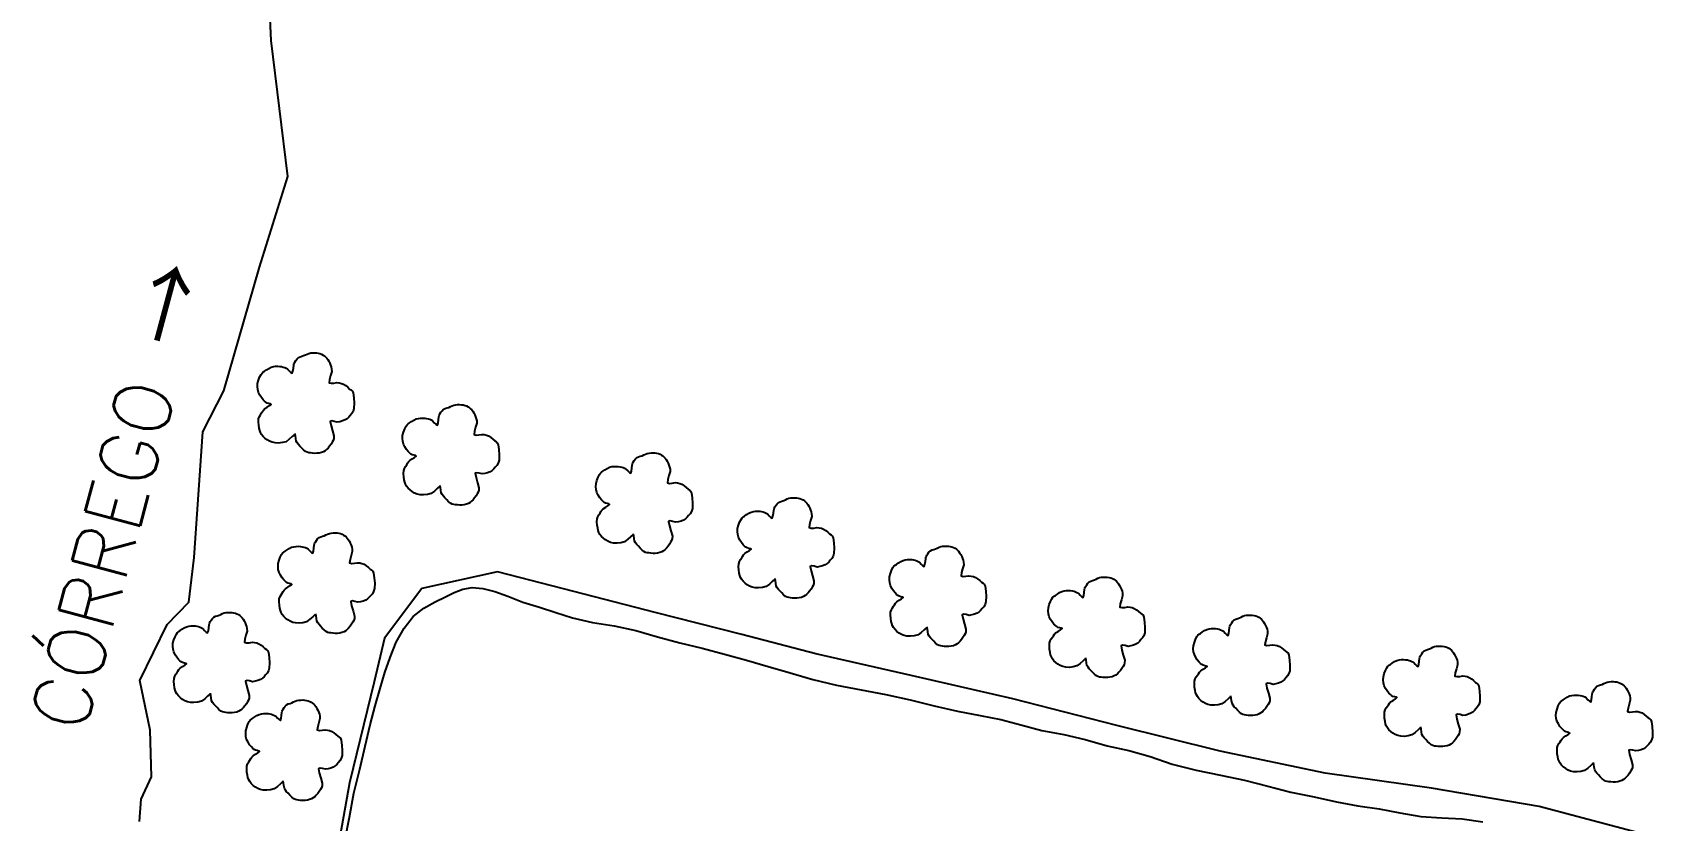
# Model space of a CAD drawing. Extents: x 744412 to 747562, y 7826855 to 7831310.
# Drawn here: x 745282 to 745839, y 7830030 to 7830301 of the extents above; entities that cross this region are included whole.
import ezdxf

# ---------------------------------------------------------------- set-up
doc = ezdxf.new("R2010")
doc.units = 0
doc.header["$MEASUREMENT"] = 0
doc.linetypes.add('CONTINUO', pattern=[0])
for name, color, linetype in [('0114001002', 1, 'Continuous'), ('0114001002001', 5, 'Continuous'), ('CÓRREGO', 5, 'Continuous'), ('TXT_DIVERSOS', 7, 'Continuous')]:
    doc.layers.add(name, color=color, linetype=linetype)
doc.layers.add('VEGETAÇÃO', color=3, linetype='Continuous', lineweight=25)
doc.styles.add('Simplex', font='simplex.shx')

msp = doc.modelspace()

# ---------------------------------------------------------------- linework, layer by layer
at = {"layer": '0114001002'}
msp.add_lwpolyline([(745837.61, 7830024.98), (745800.04, 7830034.9), (745763.07, 7830041.24), (745726.48, 7830046.44), (745690.33, 7830053.96), (745654.86, 7830062.77), (745619.08, 7830071.95), (745584.19, 7830079.95), (745551.42, 7830087.41), (745526.01, 7830094.08), (745496.18, 7830101.63), (745468.19, 7830108.8), (745441.99, 7830115.57), (745415.96, 7830109.82), (745403.09, 7830092.75), (745399.55, 7830077.74), (745391.09, 7830043.05), (745385.02, 7830009.06)], dxfattribs=at)
at = {"layer": '0114001002001'}
msp.add_lwpolyline([(745389.46, 7830023.17), (745391.09, 7830031.31), (745392.58, 7830039.54), (745394.67, 7830047.72), (745396.52, 7830055.7), (745398.15, 7830063.05), (745399.87, 7830069.6), (745401.66, 7830075.51), (745403.26, 7830080.98), (745405.03, 7830086.21), (745407.19, 7830091.38), (745409.91, 7830096.29), (745413, 7830100.2), (745416.61, 7830103.09), (745420.49, 7830105.25), (745424.09, 7830107.05), (745427.07, 7830108.48), (745430.06, 7830109.61), (745433.25, 7830110.18), (745436.92, 7830109.82), (745441.05, 7830108.86), (745445.56, 7830107.21), (745450.73, 7830105.21), (745456.41, 7830103.42), (745461.97, 7830101.62), (745467.78, 7830099.8), (745474.57, 7830098.21), (745482.06, 7830097), (745489.53, 7830095.39), (745496.95, 7830093.28), (745504.65, 7830091.25), (745512.37, 7830089.33), (745520.03, 7830087.31), (745527.59, 7830085.19), (745535.02, 7830083.02), (745542.53, 7830080.83), (745550.4, 7830078.59), (745558.53, 7830076.6), (745566.98, 7830075.06), (745575.41, 7830073.45), (745583.8, 7830071.55), (745592.12, 7830069.58), (745600.14, 7830067.7), (745607.86, 7830066.25), (745615.02, 7830064.9), (745621.89, 7830062.96), (745629.13, 7830061.1), (745636.62, 7830059.74), (745644.01, 7830057.98), (745651.52, 7830055.83), (745658.93, 7830054.16), (745666.27, 7830052.14), (745673.92, 7830049.54), (745682.08, 7830047.43), (745690.44, 7830045.71), (745698.72, 7830044.01), (745706.75, 7830041.92), (745714.7, 7830039.84), (745722.65, 7830038.23), (745730.32, 7830036.51), (745737.74, 7830035.12), (745744.99, 7830034.09), (745752.19, 7830032.78), (745759.36, 7830031.55), (745766.52, 7830031.05), (745773.58, 7830030.75), (745780.7, 7830029.66)], dxfattribs=at)
at = {"layer": 'CÓRREGO', "color": 5}
msp.add_lwpolyline([(745318.9, 7830029.76), (745319.47, 7830037.41), (745323.04, 7830045.18), (745322.56, 7830061.15), (745319.01, 7830078.3), (745328.48, 7830097.55), (745335.91, 7830105.14), (745337.66, 7830120.56), (745340.67, 7830163.77), (745347.89, 7830177.82), (745360.2, 7830220.32), (745369.86, 7830251.54), (745364.21, 7830298.22), (745362.59, 7830333.56)], dxfattribs=at)
at = {"layer": 'VEGETAÇÃO', "color": 94, "linetype": 'CONTINUO'}
for points in [[(745372.27, 7830162.85), (745371.41, 7830162.07), (745370.41, 7830161.17), (745369.28, 7830160.34), (745368.02, 7830160), (745366.73, 7830159.86), (745365.49, 7830159.9), (745364.49, 7830160.12), (745363.59, 7830160.48), (745362.79, 7830160.96), (745362.05, 7830161.52), (745361.4, 7830162.15), (745360.87, 7830162.84), (745360.51, 7830163.49), (745360.25, 7830164.2), (745360.08, 7830165), (745359.91, 7830166.05), (745359.83, 7830167.14), (745359.87, 7830168.18), (745360.13, 7830168.95), (745360.49, 7830169.62), (745360.9, 7830170.2), (745361.21, 7830170.73), (745361.56, 7830171.22), (745361.99, 7830171.69), (745362.83, 7830172.23), (745363.61, 7830172.74), (745364.17, 7830173.17), (745363.93, 7830173.34), (745363.42, 7830173.47), (745362.78, 7830173.61), (745362.34, 7830173.87), (745361.89, 7830174.24), (745361.42, 7830174.74), (745360.83, 7830175.48), (745360.27, 7830176.33), (745359.8, 7830177.28), (745359.55, 7830178.25), (745359.45, 7830179.26), (745359.51, 7830180.3), (745359.81, 7830181.44), (745360.21, 7830182.52), (745360.68, 7830183.45), (745361.03, 7830183.94), (745361.42, 7830184.29), (745361.9, 7830184.58), (745362.57, 7830185.07), (745363.33, 7830185.54), (745364.12, 7830185.94), (745364.92, 7830186.14), (745365.71, 7830186.24), (745366.46, 7830186.25), (745367.13, 7830186.22), (745367.76, 7830186.13), (745368.33, 7830185.99), (745368.84, 7830185.82), (745369.33, 7830185.6), (745369.81, 7830185.3), (745370.4, 7830184.66), (745370.95, 7830184.12), (745371.43, 7830183.86), (745371.67, 7830184.6), (745371.82, 7830185.59), (745371.92, 7830186.62), (745372.02, 7830187.07), (745372.15, 7830187.41), (745372.33, 7830187.72), (745372.65, 7830188.25), (745373.06, 7830188.78), (745373.54, 7830189.26), (745374.11, 7830189.53), (745374.71, 7830189.73), (745375.34, 7830189.92), (745375.92, 7830190.2), (745376.5, 7830190.47), (745377.1, 7830190.7), (745377.75, 7830190.82), (745378.41, 7830190.88), (745379.08, 7830190.88), (745379.73, 7830190.84), (745380.35, 7830190.76), (745380.95, 7830190.61), (745381.5, 7830190.4), (745382, 7830190.13), (745382.47, 7830189.81), (745382.88, 7830189.46), (745383.25, 7830189.06), (745383.6, 7830188.59), (745383.97, 7830188), (745384.3, 7830187.34), (745384.59, 7830186.64), (745384.82, 7830186.01), (745384.95, 7830185.31), (745384.97, 7830184.47), (745384.57, 7830183.09), (745384.21, 7830181.73), (745384.07, 7830180.6), (745384.78, 7830180.4), (745385.73, 7830180.47), (745386.79, 7830180.64), (745387.57, 7830180.55), (745388.31, 7830180.38), (745389.03, 7830180.1), (745389.79, 7830179.6), (745390.5, 7830179.02), (745391.14, 7830178.43), (745391.63, 7830178.16), (745392.02, 7830177.76), (745392.31, 7830177.09), (745392.55, 7830175.41), (745392.67, 7830173.55), (745392.63, 7830171.76), (745392.32, 7830170.74), (745391.87, 7830169.98), (745391.32, 7830169.38), (745390.82, 7830168.76), (745390.25, 7830168.22), (745389.59, 7830167.79), (745388.72, 7830167.45), (745387.8, 7830167.2), (745386.86, 7830167.06), (745385.86, 7830167.33), (745385.02, 7830167.47), (745384.46, 7830167.27), (745384.76, 7830165.79), (745385.25, 7830164.03), (745385.74, 7830162.29), (745385.7, 7830161.41), (745385.5, 7830160.73), (745385.16, 7830160.17), (745384.74, 7830159.46), (745384.25, 7830158.77), (745383.72, 7830158.15), (745383.23, 7830157.65), (745382.71, 7830157.23), (745382.14, 7830156.89), (745381.43, 7830156.63), (745380.67, 7830156.44), (745379.89, 7830156.34), (745379.11, 7830156.32), (745378.36, 7830156.37), (745377.66, 7830156.47), (745377.08, 7830156.54), (745376.53, 7830156.68), (745375.98, 7830156.95), (745375.33, 7830157.5), (745374.68, 7830158.14), (745374.06, 7830158.83), (745373.55, 7830159.36), (745373.11, 7830159.92), (745372.76, 7830160.53), (745372.62, 7830161.46), (745372.51, 7830162.36), (745372.36, 7830163.1)], [(745422.12, 7830145.06), (745421.27, 7830144.28), (745420.26, 7830143.38), (745419.14, 7830142.55), (745417.87, 7830142.21), (745416.59, 7830142.07), (745415.35, 7830142.12), (745414.34, 7830142.33), (745413.44, 7830142.69), (745412.65, 7830143.17), (745411.9, 7830143.73), (745411.26, 7830144.36), (745410.73, 7830145.05), (745410.37, 7830145.7), (745410.11, 7830146.41), (745409.94, 7830147.21), (745409.77, 7830148.26), (745409.69, 7830149.35), (745409.72, 7830150.4), (745409.99, 7830151.16), (745410.35, 7830151.83), (745410.76, 7830152.41), (745411.06, 7830152.94), (745411.41, 7830153.43), (745411.85, 7830153.9), (745412.68, 7830154.44), (745413.47, 7830154.95), (745414.03, 7830155.38), (745413.79, 7830155.55), (745413.28, 7830155.68), (745412.64, 7830155.82), (745412.2, 7830156.08), (745411.74, 7830156.45), (745411.27, 7830156.95), (745410.68, 7830157.69), (745410.13, 7830158.54), (745409.66, 7830159.49), (745409.41, 7830160.46), (745409.31, 7830161.47), (745409.37, 7830162.51), (745409.66, 7830163.65), (745410.07, 7830164.73), (745410.53, 7830165.66), (745410.89, 7830166.15), (745411.28, 7830166.5), (745411.75, 7830166.79), (745412.43, 7830167.28), (745413.18, 7830167.75), (745413.98, 7830168.15), (745414.78, 7830168.35), (745415.56, 7830168.45), (745416.32, 7830168.46), (745416.99, 7830168.43), (745417.61, 7830168.34), (745418.19, 7830168.2), (745418.7, 7830168.03), (745419.18, 7830167.81), (745419.67, 7830167.51), (745420.25, 7830166.87), (745420.81, 7830166.33), (745421.29, 7830166.07), (745421.52, 7830166.81), (745421.67, 7830167.8), (745421.77, 7830168.83), (745421.88, 7830169.28), (745422, 7830169.62), (745422.19, 7830169.93), (745422.51, 7830170.46), (745422.92, 7830170.99), (745423.4, 7830171.47), (745423.96, 7830171.74), (745424.57, 7830171.94), (745425.2, 7830172.13), (745425.78, 7830172.41), (745426.36, 7830172.68), (745426.96, 7830172.91), (745427.61, 7830173.03), (745428.27, 7830173.09), (745428.93, 7830173.09), (745429.58, 7830173.05), (745430.21, 7830172.97), (745430.8, 7830172.82), (745431.35, 7830172.61), (745431.86, 7830172.34), (745432.33, 7830172.02), (745432.73, 7830171.68), (745433.11, 7830171.27), (745433.45, 7830170.8), (745433.82, 7830170.21), (745434.16, 7830169.55), (745434.44, 7830168.85), (745434.67, 7830168.22), (745434.81, 7830167.52), (745434.83, 7830166.68), (745434.43, 7830165.3), (745434.07, 7830163.94), (745433.93, 7830162.81), (745434.64, 7830162.61), (745435.59, 7830162.68), (745436.64, 7830162.85), (745437.42, 7830162.76), (745438.17, 7830162.59), (745438.88, 7830162.31), (745439.64, 7830161.81), (745440.36, 7830161.23), (745441, 7830160.64), (745441.49, 7830160.37), (745441.88, 7830159.97), (745442.17, 7830159.3), (745442.41, 7830157.62), (745442.52, 7830155.76), (745442.49, 7830153.97), (745442.17, 7830152.96), (745441.72, 7830152.19), (745441.18, 7830151.59), (745440.68, 7830150.97), (745440.11, 7830150.44), (745439.45, 7830150), (745438.58, 7830149.66), (745437.65, 7830149.41), (745436.72, 7830149.27), (745435.71, 7830149.54), (745434.88, 7830149.68), (745434.32, 7830149.48), (745434.61, 7830148), (745435.11, 7830146.24), (745435.6, 7830144.5), (745435.56, 7830143.62), (745435.35, 7830142.94), (745435.01, 7830142.39), (745434.59, 7830141.67), (745434.11, 7830140.98), (745433.58, 7830140.36), (745433.09, 7830139.86), (745432.57, 7830139.44), (745431.99, 7830139.1), (745431.28, 7830138.84), (745430.52, 7830138.65), (745429.74, 7830138.55), (745428.97, 7830138.53), (745428.22, 7830138.58), (745427.51, 7830138.68), (745426.93, 7830138.75), (745426.38, 7830138.89), (745425.84, 7830139.16), (745425.18, 7830139.71), (745424.53, 7830140.35), (745423.92, 7830141.04), (745423.4, 7830141.57), (745422.97, 7830142.13), (745422.62, 7830142.74), (745422.48, 7830143.67), (745422.37, 7830144.57), (745422.22, 7830145.31)], [(745488.6, 7830128.45), (745487.74, 7830127.67), (745486.74, 7830126.78), (745485.62, 7830125.95), (745484.35, 7830125.6), (745483.06, 7830125.46), (745481.82, 7830125.51), (745480.82, 7830125.73), (745479.92, 7830126.09), (745479.12, 7830126.56), (745478.38, 7830127.12), (745477.74, 7830127.76), (745477.2, 7830128.44), (745476.84, 7830129.1), (745476.59, 7830129.81), (745476.41, 7830130.6), (745476.24, 7830131.66), (745476.16, 7830132.75), (745476.2, 7830133.79), (745476.46, 7830134.56), (745476.82, 7830135.22), (745477.23, 7830135.8), (745477.54, 7830136.33), (745477.89, 7830136.82), (745478.32, 7830137.29), (745479.16, 7830137.84), (745479.94, 7830138.34), (745480.51, 7830138.77), (745480.26, 7830138.95), (745479.75, 7830139.08), (745479.12, 7830139.22), (745478.67, 7830139.48), (745478.22, 7830139.85), (745477.75, 7830140.35), (745477.16, 7830141.08), (745476.6, 7830141.94), (745476.13, 7830142.89), (745475.88, 7830143.86), (745475.79, 7830144.87), (745475.84, 7830145.91), (745476.14, 7830147.05), (745476.54, 7830148.13), (745477.01, 7830149.06), (745477.36, 7830149.55), (745477.76, 7830149.9), (745478.23, 7830150.19), (745478.9, 7830150.68), (745479.66, 7830151.15), (745480.46, 7830151.55), (745481.25, 7830151.75), (745482.04, 7830151.84), (745482.79, 7830151.86), (745483.47, 7830151.83), (745484.09, 7830151.74), (745484.66, 7830151.59), (745485.17, 7830151.43), (745485.66, 7830151.21), (745486.14, 7830150.91), (745486.73, 7830150.27), (745487.29, 7830149.72), (745487.76, 7830149.46), (745488, 7830150.21), (745488.15, 7830151.2), (745488.25, 7830152.23), (745488.35, 7830152.68), (745488.48, 7830153.02), (745488.66, 7830153.33), (745488.99, 7830153.86), (745489.39, 7830154.39), (745489.87, 7830154.86), (745490.44, 7830155.13), (745491.05, 7830155.34), (745491.67, 7830155.52), (745492.25, 7830155.81), (745492.83, 7830156.08), (745493.43, 7830156.31), (745494.08, 7830156.42), (745494.75, 7830156.48), (745495.41, 7830156.49), (745496.06, 7830156.45), (745496.68, 7830156.36), (745497.28, 7830156.22), (745497.83, 7830156.01), (745498.34, 7830155.74), (745498.8, 7830155.42), (745499.21, 7830155.07), (745499.58, 7830154.67), (745499.93, 7830154.2), (745500.3, 7830153.6), (745500.63, 7830152.95), (745500.92, 7830152.25), (745501.15, 7830151.62), (745501.29, 7830150.91), (745501.31, 7830150.07), (745500.91, 7830148.7), (745500.55, 7830147.34), (745500.41, 7830146.21), (745501.11, 7830146.01), (745502.06, 7830146.08), (745503.12, 7830146.25), (745503.9, 7830146.16), (745504.64, 7830145.99), (745505.36, 7830145.71), (745506.12, 7830145.2), (745506.83, 7830144.63), (745507.47, 7830144.03), (745507.96, 7830143.76), (745508.35, 7830143.37), (745508.65, 7830142.69), (745508.88, 7830141.02), (745509, 7830139.16), (745508.96, 7830137.37), (745508.65, 7830136.35), (745508.2, 7830135.58), (745507.66, 7830134.98), (745507.15, 7830134.36), (745506.58, 7830133.83), (745505.92, 7830133.39), (745505.06, 7830133.05), (745504.13, 7830132.81), (745503.19, 7830132.67), (745502.19, 7830132.93), (745501.35, 7830133.08), (745500.8, 7830132.88), (745501.09, 7830131.4), (745501.58, 7830129.64), (745502.07, 7830127.9), (745502.04, 7830127.01), (745501.83, 7830126.34), (745501.49, 7830125.78), (745501.07, 7830125.06), (745500.58, 7830124.38), (745500.05, 7830123.76), (745499.56, 7830123.25), (745499.04, 7830122.84), (745498.47, 7830122.5), (745497.76, 7830122.23), (745497, 7830122.05), (745496.22, 7830121.94), (745495.45, 7830121.93), (745494.7, 7830121.98), (745493.99, 7830122.08), (745493.41, 7830122.15), (745492.86, 7830122.29), (745492.31, 7830122.55), (745491.66, 7830123.1), (745491.01, 7830123.75), (745490.4, 7830124.44), (745489.88, 7830124.97), (745489.44, 7830125.52), (745489.09, 7830126.14), (745488.95, 7830127.07), (745488.85, 7830127.97), (745488.69, 7830128.71)], [(745537.27, 7830113.04), (745536.41, 7830112.25), (745535.41, 7830111.36), (745534.29, 7830110.53), (745533.02, 7830110.18), (745531.73, 7830110.05), (745530.49, 7830110.09), (745529.49, 7830110.31), (745528.59, 7830110.67), (745527.79, 7830111.14), (745527.05, 7830111.71), (745526.4, 7830112.34), (745525.87, 7830113.03), (745525.51, 7830113.68), (745525.26, 7830114.39), (745525.08, 7830115.19), (745524.91, 7830116.24), (745524.83, 7830117.33), (745524.87, 7830118.37), (745525.13, 7830119.14), (745525.49, 7830119.81), (745525.9, 7830120.39), (745526.21, 7830120.92), (745526.56, 7830121.4), (745526.99, 7830121.87), (745527.83, 7830122.42), (745528.61, 7830122.93), (745529.18, 7830123.36), (745528.93, 7830123.53), (745528.42, 7830123.66), (745527.79, 7830123.8), (745527.34, 7830124.06), (745526.89, 7830124.43), (745526.42, 7830124.93), (745525.83, 7830125.67), (745525.27, 7830126.52), (745524.8, 7830127.47), (745524.55, 7830128.44), (745524.46, 7830129.45), (745524.51, 7830130.49), (745524.81, 7830131.63), (745525.21, 7830132.71), (745525.68, 7830133.64), (745526.03, 7830134.13), (745526.43, 7830134.48), (745526.9, 7830134.77), (745527.57, 7830135.26), (745528.33, 7830135.73), (745529.13, 7830136.13), (745529.92, 7830136.33), (745530.71, 7830136.43), (745531.46, 7830136.44), (745532.14, 7830136.41), (745532.76, 7830136.32), (745533.33, 7830136.18), (745533.84, 7830136.01), (745534.33, 7830135.79), (745534.81, 7830135.49), (745535.4, 7830134.85), (745535.95, 7830134.31), (745536.43, 7830134.05), (745536.67, 7830134.79), (745536.82, 7830135.78), (745536.92, 7830136.81), (745537.02, 7830137.26), (745537.15, 7830137.6), (745537.33, 7830137.91), (745537.66, 7830138.44), (745538.06, 7830138.97), (745538.54, 7830139.45), (745539.11, 7830139.71), (745539.72, 7830139.92), (745540.34, 7830140.11), (745540.92, 7830140.39), (745541.5, 7830140.66), (745542.1, 7830140.89), (745542.75, 7830141.01), (745543.42, 7830141.07), (745544.08, 7830141.07), (745544.73, 7830141.03), (745545.35, 7830140.95), (745545.95, 7830140.8), (745546.5, 7830140.59), (745547.01, 7830140.32), (745547.47, 7830140), (745547.88, 7830139.65), (745548.25, 7830139.25), (745548.6, 7830138.78), (745548.97, 7830138.18), (745549.3, 7830137.53), (745549.59, 7830136.83), (745549.82, 7830136.2), (745549.95, 7830135.5), (745549.97, 7830134.66), (745549.58, 7830133.28), (745549.22, 7830131.92), (745549.08, 7830130.79), (745549.78, 7830130.59), (745550.73, 7830130.66), (745551.79, 7830130.83), (745552.57, 7830130.74), (745553.31, 7830130.57), (745554.03, 7830130.29), (745554.79, 7830129.79), (745555.5, 7830129.21), (745556.14, 7830128.62), (745556.63, 7830128.35), (745557.02, 7830127.95), (745557.31, 7830127.28), (745557.55, 7830125.6), (745557.67, 7830123.74), (745557.63, 7830121.95), (745557.32, 7830120.93), (745556.87, 7830120.17), (745556.33, 7830119.57), (745555.82, 7830118.94), (745555.25, 7830118.41), (745554.59, 7830117.98), (745553.73, 7830117.63), (745552.8, 7830117.39), (745551.86, 7830117.25), (745550.86, 7830117.52), (745550.02, 7830117.66), (745549.47, 7830117.46), (745549.76, 7830115.98), (745550.25, 7830114.22), (745550.74, 7830112.48), (745550.71, 7830111.6), (745550.5, 7830110.92), (745550.16, 7830110.36), (745549.74, 7830109.65), (745549.25, 7830108.96), (745548.72, 7830108.34), (745548.23, 7830107.84), (745547.71, 7830107.42), (745547.14, 7830107.08), (745546.43, 7830106.82), (745545.67, 7830106.63), (745544.89, 7830106.53), (745544.11, 7830106.51), (745543.36, 7830106.56), (745542.66, 7830106.66), (745542.08, 7830106.73), (745541.53, 7830106.87), (745540.98, 7830107.14), (745540.33, 7830107.69), (745539.68, 7830108.33), (745539.07, 7830109.02), (745538.55, 7830109.55), (745538.11, 7830110.11), (745537.76, 7830110.72), (745537.62, 7830111.65), (745537.51, 7830112.55), (745537.36, 7830113.29)], [(745379.35, 7830100.96), (745378.49, 7830100.18), (745377.49, 7830099.29), (745376.36, 7830098.46), (745375.1, 7830098.11), (745373.81, 7830097.97), (745372.57, 7830098.02), (745371.57, 7830098.24), (745370.67, 7830098.59), (745369.87, 7830099.07), (745369.13, 7830099.63), (745368.48, 7830100.27), (745367.95, 7830100.95), (745367.59, 7830101.6), (745367.33, 7830102.31), (745367.16, 7830103.11), (745366.99, 7830104.17), (745366.91, 7830105.26), (745366.95, 7830106.3), (745367.21, 7830107.07), (745367.57, 7830107.73), (745367.98, 7830108.31), (745368.29, 7830108.84), (745368.64, 7830109.33), (745369.07, 7830109.8), (745369.91, 7830110.34), (745370.69, 7830110.85), (745371.25, 7830111.28), (745371.01, 7830111.46), (745370.5, 7830111.58), (745369.86, 7830111.72), (745369.42, 7830111.99), (745368.97, 7830112.36), (745368.5, 7830112.85), (745367.91, 7830113.59), (745367.35, 7830114.45), (745366.88, 7830115.39), (745366.63, 7830116.37), (745366.53, 7830117.38), (745366.59, 7830118.42), (745366.89, 7830119.56), (745367.29, 7830120.63), (745367.75, 7830121.57), (745368.11, 7830122.05), (745368.5, 7830122.4), (745368.98, 7830122.69), (745369.65, 7830123.18), (745370.4, 7830123.65), (745371.2, 7830124.05), (745372, 7830124.25), (745372.79, 7830124.35), (745373.54, 7830124.37), (745374.21, 7830124.34), (745374.84, 7830124.24), (745375.41, 7830124.1), (745375.92, 7830123.94), (745376.41, 7830123.71), (745376.89, 7830123.42), (745377.48, 7830122.77), (745378.03, 7830122.23), (745378.51, 7830121.97), (745378.75, 7830122.71), (745378.89, 7830123.71), (745379, 7830124.73), (745379.1, 7830125.18), (745379.23, 7830125.53), (745379.41, 7830125.84), (745379.73, 7830126.37), (745380.14, 7830126.89), (745380.62, 7830127.37), (745381.19, 7830127.64), (745381.79, 7830127.85), (745382.42, 7830128.03), (745383, 7830128.31), (745383.58, 7830128.58), (745384.18, 7830128.81), (745384.83, 7830128.93), (745385.49, 7830128.99), (745386.16, 7830128.99), (745386.81, 7830128.96), (745387.43, 7830128.87), (745388.03, 7830128.73), (745388.58, 7830128.51), (745389.08, 7830128.24), (745389.55, 7830127.92), (745389.96, 7830127.58), (745390.33, 7830127.18), (745390.68, 7830126.7), (745391.05, 7830126.11), (745391.38, 7830125.45), (745391.67, 7830124.75), (745391.9, 7830124.13), (745392.03, 7830123.42), (745392.05, 7830122.58), (745391.65, 7830121.2), (745391.29, 7830119.85), (745391.15, 7830118.71), (745391.86, 7830118.51), (745392.81, 7830118.58), (745393.86, 7830118.75), (745394.65, 7830118.67), (745395.39, 7830118.49), (745396.11, 7830118.22), (745396.87, 7830117.71), (745397.58, 7830117.13), (745398.22, 7830116.54), (745398.71, 7830116.27), (745399.1, 7830115.88), (745399.39, 7830115.2), (745399.63, 7830113.53), (745399.75, 7830111.67), (745399.71, 7830109.87), (745399.4, 7830108.86), (745398.95, 7830108.09), (745398.4, 7830107.49), (745397.9, 7830106.87), (745397.33, 7830106.34), (745396.67, 7830105.9), (745395.8, 7830105.56), (745394.88, 7830105.31), (745393.94, 7830105.17), (745392.94, 7830105.44), (745392.1, 7830105.59), (745391.54, 7830105.38), (745391.84, 7830103.9), (745392.33, 7830102.15), (745392.82, 7830100.41), (745392.78, 7830099.52), (745392.58, 7830098.85), (745392.24, 7830098.29), (745391.82, 7830097.57), (745391.33, 7830096.89), (745390.8, 7830096.26), (745390.31, 7830095.76), (745389.79, 7830095.34), (745389.22, 7830095), (745388.51, 7830094.74), (745387.75, 7830094.56), (745386.97, 7830094.45), (745386.19, 7830094.44), (745385.44, 7830094.49), (745384.73, 7830094.59), (745384.15, 7830094.65), (745383.61, 7830094.8), (745383.06, 7830095.06), (745382.41, 7830095.61), (745381.76, 7830096.26), (745381.14, 7830096.94), (745380.63, 7830097.48), (745380.19, 7830098.03), (745379.84, 7830098.64), (745379.7, 7830099.57), (745379.59, 7830100.47), (745379.44, 7830101.22)], [(745589.5, 7830096.43), (745588.64, 7830095.65), (745587.64, 7830094.76), (745586.52, 7830093.93), (745585.25, 7830093.58), (745583.96, 7830093.44), (745582.72, 7830093.49), (745581.72, 7830093.71), (745580.82, 7830094.07), (745580.02, 7830094.54), (745579.28, 7830095.1), (745578.64, 7830095.74), (745578.1, 7830096.42), (745577.74, 7830097.08), (745577.49, 7830097.79), (745577.31, 7830098.58), (745577.14, 7830099.64), (745577.06, 7830100.73), (745577.1, 7830101.77), (745577.36, 7830102.54), (745577.72, 7830103.2), (745578.13, 7830103.78), (745578.44, 7830104.31), (745578.79, 7830104.8), (745579.22, 7830105.27), (745580.06, 7830105.82), (745580.84, 7830106.32), (745581.41, 7830106.75), (745581.16, 7830106.93), (745580.65, 7830107.06), (745580.02, 7830107.2), (745579.57, 7830107.46), (745579.12, 7830107.83), (745578.65, 7830108.33), (745578.06, 7830109.06), (745577.5, 7830109.92), (745577.04, 7830110.87), (745576.78, 7830111.84), (745576.69, 7830112.85), (745576.74, 7830113.89), (745577.04, 7830115.03), (745577.44, 7830116.11), (745577.91, 7830117.04), (745578.26, 7830117.53), (745578.66, 7830117.87), (745579.13, 7830118.17), (745579.8, 7830118.66), (745580.56, 7830119.13), (745581.36, 7830119.53), (745582.15, 7830119.72), (745582.94, 7830119.82), (745583.69, 7830119.84), (745584.37, 7830119.81), (745584.99, 7830119.72), (745585.56, 7830119.57), (745586.07, 7830119.41), (745586.56, 7830119.18), (745587.04, 7830118.89), (745587.63, 7830118.25), (745588.19, 7830117.7), (745588.66, 7830117.44), (745588.9, 7830118.19), (745589.05, 7830119.18), (745589.15, 7830120.21), (745589.25, 7830120.66), (745589.38, 7830121), (745589.56, 7830121.31), (745589.89, 7830121.84), (745590.29, 7830122.36), (745590.77, 7830122.84), (745591.34, 7830123.11), (745591.95, 7830123.32), (745592.57, 7830123.5), (745593.15, 7830123.79), (745593.74, 7830124.06), (745594.33, 7830124.28), (745594.98, 7830124.4), (745595.65, 7830124.46), (745596.31, 7830124.47), (745596.96, 7830124.43), (745597.58, 7830124.34), (745598.18, 7830124.2), (745598.73, 7830123.98), (745599.24, 7830123.71), (745599.7, 7830123.4), (745600.11, 7830123.05), (745600.48, 7830122.65), (745600.83, 7830122.18), (745601.2, 7830121.58), (745601.53, 7830120.92), (745601.82, 7830120.22), (745602.05, 7830119.6), (745602.19, 7830118.89), (745602.21, 7830118.05), (745601.81, 7830116.68), (745601.45, 7830115.32), (745601.31, 7830114.19), (745602.01, 7830113.99), (745602.96, 7830114.06), (745604.02, 7830114.23), (745604.8, 7830114.14), (745605.54, 7830113.97), (745606.26, 7830113.69), (745607.02, 7830113.18), (745607.73, 7830112.61), (745608.37, 7830112.01), (745608.86, 7830111.74), (745609.25, 7830111.35), (745609.55, 7830110.67), (745609.78, 7830109), (745609.9, 7830107.14), (745609.86, 7830105.35), (745609.55, 7830104.33), (745609.1, 7830103.56), (745608.56, 7830102.96), (745608.05, 7830102.34), (745607.48, 7830101.81), (745606.82, 7830101.37), (745605.96, 7830101.03), (745605.03, 7830100.79), (745604.09, 7830100.64), (745603.09, 7830100.91), (745602.25, 7830101.06), (745601.7, 7830100.85), (745601.99, 7830099.38), (745602.48, 7830097.62), (745602.98, 7830095.88), (745602.94, 7830094.99), (745602.73, 7830094.32), (745602.39, 7830093.76), (745601.97, 7830093.04), (745601.48, 7830092.36), (745600.95, 7830091.74), (745600.47, 7830091.23), (745599.94, 7830090.81), (745599.37, 7830090.48), (745598.66, 7830090.21), (745597.9, 7830090.03), (745597.12, 7830089.92), (745596.35, 7830089.91), (745595.6, 7830089.96), (745594.89, 7830090.06), (745594.31, 7830090.12), (745593.76, 7830090.27), (745593.21, 7830090.53), (745592.56, 7830091.08), (745591.91, 7830091.73), (745591.3, 7830092.41), (745590.78, 7830092.95), (745590.34, 7830093.5), (745589.99, 7830094.11), (745589.85, 7830095.05), (745589.75, 7830095.95), (745589.59, 7830096.69)], [(745644.11, 7830085.76), (745643.25, 7830084.98), (745642.24, 7830084.09), (745641.12, 7830083.25), (745639.85, 7830082.91), (745638.57, 7830082.77), (745637.33, 7830082.82), (745636.32, 7830083.03), (745635.43, 7830083.39), (745634.63, 7830083.87), (745633.88, 7830084.43), (745633.24, 7830085.06), (745632.71, 7830085.75), (745632.35, 7830086.4), (745632.09, 7830087.11), (745631.92, 7830087.91), (745631.75, 7830088.97), (745631.67, 7830090.06), (745631.7, 7830091.1), (745631.97, 7830091.87), (745632.33, 7830092.53), (745632.74, 7830093.11), (745633.04, 7830093.64), (745633.39, 7830094.13), (745633.83, 7830094.6), (745634.66, 7830095.14), (745635.45, 7830095.65), (745636.01, 7830096.08), (745635.77, 7830096.26), (745635.26, 7830096.38), (745634.62, 7830096.52), (745634.18, 7830096.79), (745633.72, 7830097.15), (745633.25, 7830097.65), (745632.66, 7830098.39), (745632.11, 7830099.25), (745631.64, 7830100.19), (745631.39, 7830101.16), (745631.29, 7830102.18), (745631.35, 7830103.21), (745631.64, 7830104.36), (745632.05, 7830105.43), (745632.51, 7830106.36), (745632.87, 7830106.85), (745633.26, 7830107.2), (745633.73, 7830107.49), (745634.41, 7830107.98), (745635.16, 7830108.45), (745635.96, 7830108.85), (745636.76, 7830109.05), (745637.54, 7830109.15), (745638.3, 7830109.17), (745638.97, 7830109.13), (745639.59, 7830109.04), (745640.17, 7830108.9), (745640.68, 7830108.73), (745641.16, 7830108.51), (745641.65, 7830108.22), (745642.23, 7830107.57), (745642.79, 7830107.03), (745643.27, 7830106.77), (745643.5, 7830107.51), (745643.65, 7830108.51), (745643.75, 7830109.53), (745643.86, 7830109.98), (745643.98, 7830110.32), (745644.17, 7830110.64), (745644.49, 7830111.16), (745644.9, 7830111.69), (745645.38, 7830112.17), (745645.94, 7830112.44), (745646.55, 7830112.65), (745647.18, 7830112.83), (745647.76, 7830113.11), (745648.34, 7830113.38), (745648.94, 7830113.61), (745649.59, 7830113.73), (745650.25, 7830113.79), (745650.92, 7830113.79), (745651.56, 7830113.76), (745652.19, 7830113.67), (745652.79, 7830113.52), (745653.33, 7830113.31), (745653.84, 7830113.04), (745654.31, 7830112.72), (745654.71, 7830112.38), (745655.09, 7830111.97), (745655.44, 7830111.5), (745655.8, 7830110.91), (745656.14, 7830110.25), (745656.42, 7830109.55), (745656.65, 7830108.92), (745656.79, 7830108.22), (745656.81, 7830107.38), (745656.41, 7830106), (745656.05, 7830104.64), (745655.91, 7830103.51), (745656.62, 7830103.31), (745657.57, 7830103.38), (745658.62, 7830103.55), (745659.41, 7830103.46), (745660.15, 7830103.29), (745660.86, 7830103.01), (745661.62, 7830102.51), (745662.34, 7830101.93), (745662.98, 7830101.34), (745663.47, 7830101.07), (745663.86, 7830100.68), (745664.15, 7830100), (745664.39, 7830098.32), (745664.5, 7830096.46), (745664.47, 7830094.67), (745664.15, 7830093.66), (745663.7, 7830092.89), (745663.16, 7830092.29), (745662.66, 7830091.67), (745662.09, 7830091.14), (745661.43, 7830090.7), (745660.56, 7830090.36), (745659.63, 7830090.11), (745658.7, 7830089.97), (745657.7, 7830090.24), (745656.86, 7830090.38), (745656.3, 7830090.18), (745656.59, 7830088.7), (745657.09, 7830086.94), (745657.58, 7830085.21), (745657.54, 7830084.32), (745657.33, 7830083.65), (745656.99, 7830083.09), (745656.57, 7830082.37), (745656.09, 7830081.69), (745655.56, 7830081.06), (745655.07, 7830080.56), (745654.55, 7830080.14), (745653.97, 7830079.8), (745653.26, 7830079.54), (745652.5, 7830079.36), (745651.72, 7830079.25), (745650.95, 7830079.23), (745650.2, 7830079.28), (745649.49, 7830079.38), (745648.91, 7830079.45), (745648.36, 7830079.6), (745647.82, 7830079.86), (745647.16, 7830080.41), (745646.52, 7830081.06), (745645.9, 7830081.74), (745645.38, 7830082.28), (745644.95, 7830082.83), (745644.6, 7830083.44), (745644.46, 7830084.37), (745644.35, 7830085.27), (745644.2, 7830086.02)], [(745343.18, 7830073.63), (745342.32, 7830072.85), (745341.32, 7830071.95), (745340.2, 7830071.12), (745338.93, 7830070.78), (745337.64, 7830070.64), (745336.4, 7830070.69), (745335.4, 7830070.9), (745334.5, 7830071.26), (745333.7, 7830071.74), (745332.96, 7830072.3), (745332.31, 7830072.93), (745331.78, 7830073.62), (745331.42, 7830074.27), (745331.17, 7830074.98), (745330.99, 7830075.78), (745330.82, 7830076.84), (745330.74, 7830077.93), (745330.78, 7830078.97), (745331.04, 7830079.73), (745331.4, 7830080.4), (745331.81, 7830080.98), (745332.12, 7830081.51), (745332.47, 7830082), (745332.9, 7830082.47), (745333.74, 7830083.01), (745334.52, 7830083.52), (745335.09, 7830083.95), (745334.84, 7830084.13), (745334.33, 7830084.25), (745333.7, 7830084.39), (745333.25, 7830084.66), (745332.8, 7830085.02), (745332.33, 7830085.52), (745331.74, 7830086.26), (745331.18, 7830087.11), (745330.71, 7830088.06), (745330.46, 7830089.03), (745330.37, 7830090.04), (745330.42, 7830091.08), (745330.72, 7830092.23), (745331.12, 7830093.3), (745331.59, 7830094.23), (745331.94, 7830094.72), (745332.34, 7830095.07), (745332.81, 7830095.36), (745333.48, 7830095.85), (745334.24, 7830096.32), (745335.04, 7830096.72), (745335.83, 7830096.92), (745336.62, 7830097.02), (745337.37, 7830097.03), (745338.05, 7830097), (745338.67, 7830096.91), (745339.24, 7830096.77), (745339.75, 7830096.6), (745340.24, 7830096.38), (745340.72, 7830096.08), (745341.31, 7830095.44), (745341.86, 7830094.9), (745342.34, 7830094.64), (745342.58, 7830095.38), (745342.73, 7830096.37), (745342.83, 7830097.4), (745342.93, 7830097.85), (745343.06, 7830098.19), (745343.24, 7830098.51), (745343.57, 7830099.03), (745343.97, 7830099.56), (745344.45, 7830100.04), (745345.02, 7830100.31), (745345.63, 7830100.51), (745346.25, 7830100.7), (745346.83, 7830100.98), (745347.41, 7830101.25), (745348.01, 7830101.48), (745348.66, 7830101.6), (745349.33, 7830101.66), (745349.99, 7830101.66), (745350.64, 7830101.63), (745351.26, 7830101.54), (745351.86, 7830101.39), (745352.41, 7830101.18), (745352.92, 7830100.91), (745353.38, 7830100.59), (745353.79, 7830100.25), (745354.16, 7830099.84), (745354.51, 7830099.37), (745354.88, 7830098.78), (745355.21, 7830098.12), (745355.5, 7830097.42), (745355.73, 7830096.79), (745355.86, 7830096.09), (745355.88, 7830095.25), (745355.49, 7830093.87), (745355.13, 7830092.51), (745354.99, 7830091.38), (745355.69, 7830091.18), (745356.64, 7830091.25), (745357.7, 7830091.42), (745358.48, 7830091.33), (745359.22, 7830091.16), (745359.94, 7830090.88), (745360.7, 7830090.38), (745361.41, 7830089.8), (745362.05, 7830089.21), (745362.54, 7830088.94), (745362.93, 7830088.54), (745363.22, 7830087.87), (745363.46, 7830086.19), (745363.58, 7830084.33), (745363.54, 7830082.54), (745363.23, 7830081.53), (745362.78, 7830080.76), (745362.24, 7830080.16), (745361.73, 7830079.54), (745361.16, 7830079.01), (745360.5, 7830078.57), (745359.64, 7830078.23), (745358.71, 7830077.98), (745357.77, 7830077.84), (745356.77, 7830078.11), (745355.93, 7830078.25), (745355.38, 7830078.05), (745355.67, 7830076.57), (745356.16, 7830074.81), (745356.65, 7830073.08), (745356.62, 7830072.19), (745356.41, 7830071.52), (745356.07, 7830070.96), (745355.65, 7830070.24), (745355.16, 7830069.55), (745354.63, 7830068.93), (745354.14, 7830068.43), (745353.62, 7830068.01), (745353.05, 7830067.67), (745352.34, 7830067.41), (745351.58, 7830067.22), (745350.8, 7830067.12), (745350.02, 7830067.1), (745349.27, 7830067.15), (745348.57, 7830067.25), (745347.99, 7830067.32), (745347.44, 7830067.47), (745346.89, 7830067.73), (745346.24, 7830068.28), (745345.59, 7830068.92), (745344.98, 7830069.61), (745344.46, 7830070.14), (745344.02, 7830070.7), (745343.67, 7830071.31), (745343.53, 7830072.24), (745343.42, 7830073.14), (745343.27, 7830073.88)], [(745693.96, 7830072.71), (745693.1, 7830071.93), (745692.1, 7830071.04), (745690.98, 7830070.21), (745689.71, 7830069.86), (745688.42, 7830069.72), (745687.19, 7830069.77), (745686.18, 7830069.99), (745685.28, 7830070.35), (745684.48, 7830070.82), (745683.74, 7830071.38), (745683.1, 7830072.02), (745682.57, 7830072.7), (745682.2, 7830073.36), (745681.95, 7830074.07), (745681.77, 7830074.86), (745681.61, 7830075.92), (745681.53, 7830077.01), (745681.56, 7830078.05), (745681.82, 7830078.82), (745682.18, 7830079.48), (745682.59, 7830080.06), (745682.9, 7830080.59), (745683.25, 7830081.08), (745683.68, 7830081.55), (745684.52, 7830082.1), (745685.31, 7830082.6), (745685.87, 7830083.03), (745685.62, 7830083.21), (745685.12, 7830083.34), (745684.48, 7830083.48), (745684.03, 7830083.74), (745683.58, 7830084.11), (745683.11, 7830084.61), (745682.52, 7830085.34), (745681.96, 7830086.2), (745681.5, 7830087.15), (745681.25, 7830088.12), (745681.15, 7830089.13), (745681.21, 7830090.17), (745681.5, 7830091.31), (745681.91, 7830092.39), (745682.37, 7830093.32), (745682.72, 7830093.81), (745683.12, 7830094.16), (745683.59, 7830094.45), (745684.27, 7830094.94), (745685.02, 7830095.41), (745685.82, 7830095.81), (745686.61, 7830096), (745687.4, 7830096.1), (745688.16, 7830096.12), (745688.83, 7830096.09), (745689.45, 7830096), (745690.03, 7830095.85), (745690.54, 7830095.69), (745691.02, 7830095.47), (745691.5, 7830095.17), (745692.09, 7830094.53), (745692.65, 7830093.98), (745693.12, 7830093.72), (745693.36, 7830094.47), (745693.51, 7830095.46), (745693.61, 7830096.49), (745693.71, 7830096.94), (745693.84, 7830097.28), (745694.02, 7830097.59), (745694.35, 7830098.12), (745694.75, 7830098.64), (745695.23, 7830099.12), (745695.8, 7830099.39), (745696.41, 7830099.6), (745697.04, 7830099.78), (745697.61, 7830100.07), (745698.2, 7830100.34), (745698.79, 7830100.56), (745699.45, 7830100.68), (745700.11, 7830100.74), (745700.77, 7830100.75), (745701.42, 7830100.71), (745702.05, 7830100.62), (745702.64, 7830100.48), (745703.19, 7830100.26), (745703.7, 7830100), (745704.16, 7830099.68), (745704.57, 7830099.33), (745704.94, 7830098.93), (745705.29, 7830098.46), (745705.66, 7830097.86), (745705.99, 7830097.21), (745706.28, 7830096.5), (745706.51, 7830095.88), (745706.65, 7830095.17), (745706.67, 7830094.33), (745706.27, 7830092.96), (745705.91, 7830091.6), (745705.77, 7830090.47), (745706.47, 7830090.27), (745707.43, 7830090.34), (745708.48, 7830090.51), (745709.26, 7830090.42), (745710, 7830090.25), (745710.72, 7830089.97), (745711.48, 7830089.46), (745712.19, 7830088.89), (745712.83, 7830088.29), (745713.33, 7830088.02), (745713.72, 7830087.63), (745714.01, 7830086.95), (745714.25, 7830085.28), (745714.36, 7830083.42), (745714.32, 7830081.63), (745714.01, 7830080.61), (745713.56, 7830079.84), (745713.02, 7830079.24), (745712.52, 7830078.62), (745711.94, 7830078.09), (745711.28, 7830077.65), (745710.42, 7830077.31), (745709.49, 7830077.07), (745708.55, 7830076.92), (745707.55, 7830077.19), (745706.71, 7830077.34), (745706.16, 7830077.14), (745706.45, 7830075.66), (745706.94, 7830073.9), (745707.44, 7830072.16), (745707.4, 7830071.27), (745707.19, 7830070.6), (745706.85, 7830070.04), (745706.43, 7830069.32), (745705.94, 7830068.64), (745705.41, 7830068.02), (745704.93, 7830067.51), (745704.41, 7830067.09), (745703.83, 7830066.76), (745703.12, 7830066.49), (745702.36, 7830066.31), (745701.58, 7830066.2), (745700.81, 7830066.19), (745700.06, 7830066.24), (745699.35, 7830066.34), (745698.77, 7830066.41), (745698.22, 7830066.55), (745697.68, 7830066.81), (745697.02, 7830067.36), (745696.37, 7830068.01), (745695.76, 7830068.7), (745695.24, 7830069.23), (745694.8, 7830069.78), (745694.45, 7830070.39), (745694.32, 7830071.33), (745694.21, 7830072.23), (745694.05, 7830072.97)], [(745759.25, 7830062.04), (745758.39, 7830061.26), (745757.39, 7830060.37), (745756.27, 7830059.54), (745755, 7830059.19), (745753.71, 7830059.05), (745752.47, 7830059.1), (745751.47, 7830059.31), (745750.57, 7830059.67), (745749.77, 7830060.15), (745749.03, 7830060.71), (745748.39, 7830061.34), (745747.85, 7830062.03), (745747.49, 7830062.68), (745747.24, 7830063.39), (745747.06, 7830064.19), (745746.89, 7830065.25), (745746.81, 7830066.34), (745746.85, 7830067.38), (745747.11, 7830068.15), (745747.47, 7830068.81), (745747.88, 7830069.39), (745748.19, 7830069.92), (745748.54, 7830070.41), (745748.97, 7830070.88), (745749.81, 7830071.42), (745750.59, 7830071.93), (745751.16, 7830072.36), (745750.91, 7830072.54), (745750.4, 7830072.66), (745749.77, 7830072.8), (745749.32, 7830073.07), (745748.87, 7830073.44), (745748.4, 7830073.93), (745747.81, 7830074.67), (745747.25, 7830075.53), (745746.78, 7830076.47), (745746.53, 7830077.44), (745746.44, 7830078.46), (745746.49, 7830079.5), (745746.79, 7830080.64), (745747.19, 7830081.71), (745747.66, 7830082.64), (745748.01, 7830083.13), (745748.41, 7830083.48), (745748.88, 7830083.77), (745749.55, 7830084.26), (745750.31, 7830084.73), (745751.11, 7830085.13), (745751.9, 7830085.33), (745752.69, 7830085.43), (745753.44, 7830085.45), (745754.12, 7830085.41), (745754.74, 7830085.32), (745755.31, 7830085.18), (745755.82, 7830085.01), (745756.31, 7830084.79), (745756.79, 7830084.5), (745757.38, 7830083.85), (745757.94, 7830083.31), (745758.41, 7830083.05), (745758.65, 7830083.79), (745758.8, 7830084.79), (745758.9, 7830085.81), (745759, 7830086.26), (745759.13, 7830086.6), (745759.31, 7830086.92), (745759.64, 7830087.44), (745760.04, 7830087.97), (745760.52, 7830088.45), (745761.09, 7830088.72), (745761.7, 7830088.93), (745762.32, 7830089.11), (745762.9, 7830089.39), (745763.48, 7830089.66), (745764.08, 7830089.89), (745764.73, 7830090.01), (745765.4, 7830090.07), (745766.06, 7830090.07), (745766.71, 7830090.04), (745767.33, 7830089.95), (745767.93, 7830089.81), (745768.48, 7830089.59), (745768.99, 7830089.32), (745769.45, 7830089), (745769.86, 7830088.66), (745770.23, 7830088.25), (745770.58, 7830087.78), (745770.95, 7830087.19), (745771.28, 7830086.53), (745771.57, 7830085.83), (745771.8, 7830085.2), (745771.94, 7830084.5), (745771.96, 7830083.66), (745771.56, 7830082.28), (745771.2, 7830080.92), (745771.06, 7830079.79), (745771.76, 7830079.59), (745772.71, 7830079.66), (745773.77, 7830079.83), (745774.55, 7830079.75), (745775.29, 7830079.57), (745776.01, 7830079.29), (745776.77, 7830078.79), (745777.48, 7830078.21), (745778.12, 7830077.62), (745778.61, 7830077.35), (745779, 7830076.96), (745779.3, 7830076.28), (745779.53, 7830074.61), (745779.65, 7830072.74), (745779.61, 7830070.95), (745779.3, 7830069.94), (745778.85, 7830069.17), (745778.31, 7830068.57), (745777.8, 7830067.95), (745777.23, 7830067.42), (745776.57, 7830066.98), (745775.71, 7830066.64), (745774.78, 7830066.39), (745773.84, 7830066.25), (745772.84, 7830066.52), (745772, 7830066.67), (745771.45, 7830066.46), (745771.74, 7830064.98), (745772.23, 7830063.23), (745772.72, 7830061.49), (745772.69, 7830060.6), (745772.48, 7830059.93), (745772.14, 7830059.37), (745771.72, 7830058.65), (745771.23, 7830057.97), (745770.7, 7830057.34), (745770.21, 7830056.84), (745769.69, 7830056.42), (745769.12, 7830056.08), (745768.41, 7830055.82), (745767.65, 7830055.64), (745766.87, 7830055.53), (745766.1, 7830055.51), (745765.35, 7830055.56), (745764.64, 7830055.66), (745764.06, 7830055.73), (745763.51, 7830055.88), (745762.96, 7830056.14), (745762.31, 7830056.69), (745761.66, 7830057.34), (745761.05, 7830058.02), (745760.53, 7830058.56), (745760.09, 7830059.11), (745759.74, 7830059.72), (745759.6, 7830060.65), (745759.5, 7830061.55), (745759.34, 7830062.3)], [(745818.62, 7830049.84), (745817.76, 7830049.06), (745816.76, 7830048.17), (745815.64, 7830047.34), (745814.37, 7830046.99), (745813.08, 7830046.85), (745811.84, 7830046.9), (745810.84, 7830047.12), (745809.94, 7830047.47), (745809.14, 7830047.95), (745808.4, 7830048.51), (745807.75, 7830049.15), (745807.22, 7830049.83), (745806.86, 7830050.48), (745806.6, 7830051.19), (745806.43, 7830051.99), (745806.26, 7830053.05), (745806.18, 7830054.14), (745806.22, 7830055.18), (745806.48, 7830055.95), (745806.84, 7830056.61), (745807.25, 7830057.19), (745807.56, 7830057.72), (745807.91, 7830058.21), (745808.34, 7830058.68), (745809.18, 7830059.22), (745809.96, 7830059.73), (745810.52, 7830060.16), (745810.28, 7830060.34), (745809.77, 7830060.46), (745809.14, 7830060.6), (745808.69, 7830060.87), (745808.24, 7830061.24), (745807.77, 7830061.73), (745807.18, 7830062.47), (745806.62, 7830063.33), (745806.15, 7830064.27), (745805.9, 7830065.25), (745805.81, 7830066.26), (745805.86, 7830067.3), (745806.16, 7830068.44), (745806.56, 7830069.51), (745807.03, 7830070.45), (745807.38, 7830070.93), (745807.78, 7830071.28), (745808.25, 7830071.57), (745808.92, 7830072.06), (745809.68, 7830072.53), (745810.48, 7830072.93), (745811.27, 7830073.13), (745812.06, 7830073.23), (745812.81, 7830073.25), (745813.49, 7830073.22), (745814.11, 7830073.12), (745814.68, 7830072.98), (745815.19, 7830072.82), (745815.68, 7830072.59), (745816.16, 7830072.3), (745816.75, 7830071.65), (745817.3, 7830071.11), (745817.78, 7830070.85), (745818.02, 7830071.59), (745818.17, 7830072.59), (745818.27, 7830073.61), (745818.37, 7830074.06), (745818.5, 7830074.41), (745818.68, 7830074.72), (745819.01, 7830075.25), (745819.41, 7830075.77), (745819.89, 7830076.25), (745820.46, 7830076.52), (745821.07, 7830076.73), (745821.69, 7830076.91), (745822.27, 7830077.19), (745822.85, 7830077.46), (745823.45, 7830077.69), (745824.1, 7830077.81), (745824.77, 7830077.87), (745825.43, 7830077.87), (745826.08, 7830077.84), (745826.7, 7830077.75), (745827.3, 7830077.61), (745827.85, 7830077.39), (745828.35, 7830077.12), (745828.82, 7830076.8), (745829.23, 7830076.46), (745829.6, 7830076.06), (745829.95, 7830075.58), (745830.32, 7830074.99), (745830.65, 7830074.33), (745830.94, 7830073.63), (745831.17, 7830073.01), (745831.3, 7830072.3), (745831.32, 7830071.46), (745830.93, 7830070.08), (745830.57, 7830068.73), (745830.43, 7830067.59), (745831.13, 7830067.39), (745832.08, 7830067.46), (745833.14, 7830067.63), (745833.92, 7830067.55), (745834.66, 7830067.37), (745835.38, 7830067.1), (745836.14, 7830066.59), (745836.85, 7830066.01), (745837.49, 7830065.42), (745837.98, 7830065.15), (745838.37, 7830064.76), (745838.66, 7830064.08), (745838.9, 7830062.41), (745839.02, 7830060.55), (745838.98, 7830058.75), (745838.67, 7830057.74), (745838.22, 7830056.97), (745837.68, 7830056.37), (745837.17, 7830055.75), (745836.6, 7830055.22), (745835.94, 7830054.78), (745835.08, 7830054.44), (745834.15, 7830054.19), (745833.21, 7830054.05), (745832.21, 7830054.32), (745831.37, 7830054.47), (745830.81, 7830054.26), (745831.11, 7830052.78), (745831.6, 7830051.03), (745832.09, 7830049.29), (745832.06, 7830048.4), (745831.85, 7830047.73), (745831.51, 7830047.17), (745831.09, 7830046.45), (745830.6, 7830045.77), (745830.07, 7830045.14), (745829.58, 7830044.64), (745829.06, 7830044.22), (745828.49, 7830043.88), (745827.78, 7830043.62), (745827.02, 7830043.44), (745826.24, 7830043.33), (745825.46, 7830043.32), (745824.71, 7830043.37), (745824.01, 7830043.47), (745823.43, 7830043.53), (745822.88, 7830043.68), (745822.33, 7830043.94), (745821.68, 7830044.49), (745821.03, 7830045.14), (745820.42, 7830045.82), (745819.9, 7830046.36), (745819.46, 7830046.91), (745819.11, 7830047.52), (745818.97, 7830048.45), (745818.86, 7830049.35), (745818.71, 7830050.1)], [(745368.22, 7830043.52), (745367.36, 7830042.73), (745366.36, 7830041.84), (745365.24, 7830041.01), (745363.97, 7830040.66), (745362.68, 7830040.53), (745361.44, 7830040.57), (745360.44, 7830040.79), (745359.54, 7830041.15), (745358.74, 7830041.62), (745358, 7830042.19), (745357.35, 7830042.82), (745356.82, 7830043.51), (745356.46, 7830044.16), (745356.2, 7830044.87), (745356.03, 7830045.67), (745355.86, 7830046.72), (745355.78, 7830047.81), (745355.82, 7830048.85), (745356.08, 7830049.62), (745356.44, 7830050.29), (745356.85, 7830050.87), (745357.16, 7830051.39), (745357.51, 7830051.88), (745357.94, 7830052.35), (745358.78, 7830052.9), (745359.56, 7830053.41), (745360.12, 7830053.83), (745359.88, 7830054.01), (745359.37, 7830054.14), (745358.74, 7830054.28), (745358.29, 7830054.54), (745357.84, 7830054.91), (745357.37, 7830055.41), (745356.78, 7830056.14), (745356.22, 7830057), (745355.75, 7830057.95), (745355.5, 7830058.92), (745355.41, 7830059.93), (745355.46, 7830060.97), (745355.76, 7830062.11), (745356.16, 7830063.19), (745356.63, 7830064.12), (745356.98, 7830064.61), (745357.38, 7830064.96), (745357.85, 7830065.25), (745358.52, 7830065.74), (745359.28, 7830066.21), (745360.08, 7830066.61), (745360.87, 7830066.81), (745361.66, 7830066.91), (745362.41, 7830066.92), (745363.09, 7830066.89), (745363.71, 7830066.8), (745364.28, 7830066.66), (745364.79, 7830066.49), (745365.28, 7830066.27), (745365.76, 7830065.97), (745366.35, 7830065.33), (745366.9, 7830064.79), (745367.38, 7830064.53), (745367.62, 7830065.27), (745367.77, 7830066.26), (745367.87, 7830067.29), (745367.97, 7830067.74), (745368.1, 7830068.08), (745368.28, 7830068.39), (745368.61, 7830068.92), (745369.01, 7830069.45), (745369.49, 7830069.93), (745370.06, 7830070.19), (745370.67, 7830070.4), (745371.29, 7830070.59), (745371.87, 7830070.87), (745372.45, 7830071.14), (745373.05, 7830071.37), (745373.7, 7830071.49), (745374.37, 7830071.54), (745375.03, 7830071.55), (745375.68, 7830071.51), (745376.3, 7830071.43), (745376.9, 7830071.28), (745377.45, 7830071.07), (745377.95, 7830070.8), (745378.42, 7830070.48), (745378.83, 7830070.13), (745379.2, 7830069.73), (745379.55, 7830069.26), (745379.92, 7830068.66), (745380.25, 7830068.01), (745380.54, 7830067.31), (745380.77, 7830066.68), (745380.9, 7830065.98), (745380.92, 7830065.14), (745380.53, 7830063.76), (745380.17, 7830062.4), (745380.03, 7830061.27), (745380.73, 7830061.07), (745381.68, 7830061.14), (745382.74, 7830061.31), (745383.52, 7830061.22), (745384.26, 7830061.05), (745384.98, 7830060.77), (745385.74, 7830060.27), (745386.45, 7830059.69), (745387.09, 7830059.1), (745387.58, 7830058.83), (745387.97, 7830058.43), (745388.26, 7830057.76), (745388.5, 7830056.08), (745388.62, 7830054.22), (745388.58, 7830052.43), (745388.27, 7830051.41), (745387.82, 7830050.65), (745387.28, 7830050.04), (745386.77, 7830049.42), (745386.2, 7830048.89), (745385.54, 7830048.46), (745384.68, 7830048.11), (745383.75, 7830047.87), (745382.81, 7830047.73), (745381.81, 7830048), (745380.97, 7830048.14), (745380.41, 7830047.94), (745380.71, 7830046.46), (745381.2, 7830044.7), (745381.69, 7830042.96), (745381.66, 7830042.08), (745381.45, 7830041.4), (745381.11, 7830040.84), (745380.69, 7830040.12), (745380.2, 7830039.44), (745379.67, 7830038.82), (745379.18, 7830038.32), (745378.66, 7830037.9), (745378.09, 7830037.56), (745377.38, 7830037.3), (745376.62, 7830037.11), (745375.84, 7830037.01), (745375.06, 7830036.99), (745374.31, 7830037.04), (745373.61, 7830037.14), (745373.03, 7830037.21), (745372.48, 7830037.35), (745371.93, 7830037.61), (745371.28, 7830038.16), (745370.63, 7830038.81), (745370.02, 7830039.5), (745369.5, 7830040.03), (745369.06, 7830040.59), (745368.71, 7830041.2), (745368.57, 7830042.13), (745368.46, 7830043.03), (745368.31, 7830043.77)]]:
    msp.add_lwpolyline(points, dxfattribs=at)

# ---------------------------------------------------------------- texts
at = {"layer": 'TXT_DIVERSOS', "insert": (745279.45, 7830065.05), "char_height": 19.5, "width": 352.6879, "attachment_point": 1, "rotation": 74.9866, "style": 'Simplex'}
msp.add_mtext('CÓRREGO {\\fSimSun|b0|i0|c134|p2;\\H1.08333x;→}', dxfattribs=at)

doc.saveas('drawing.dxf')
